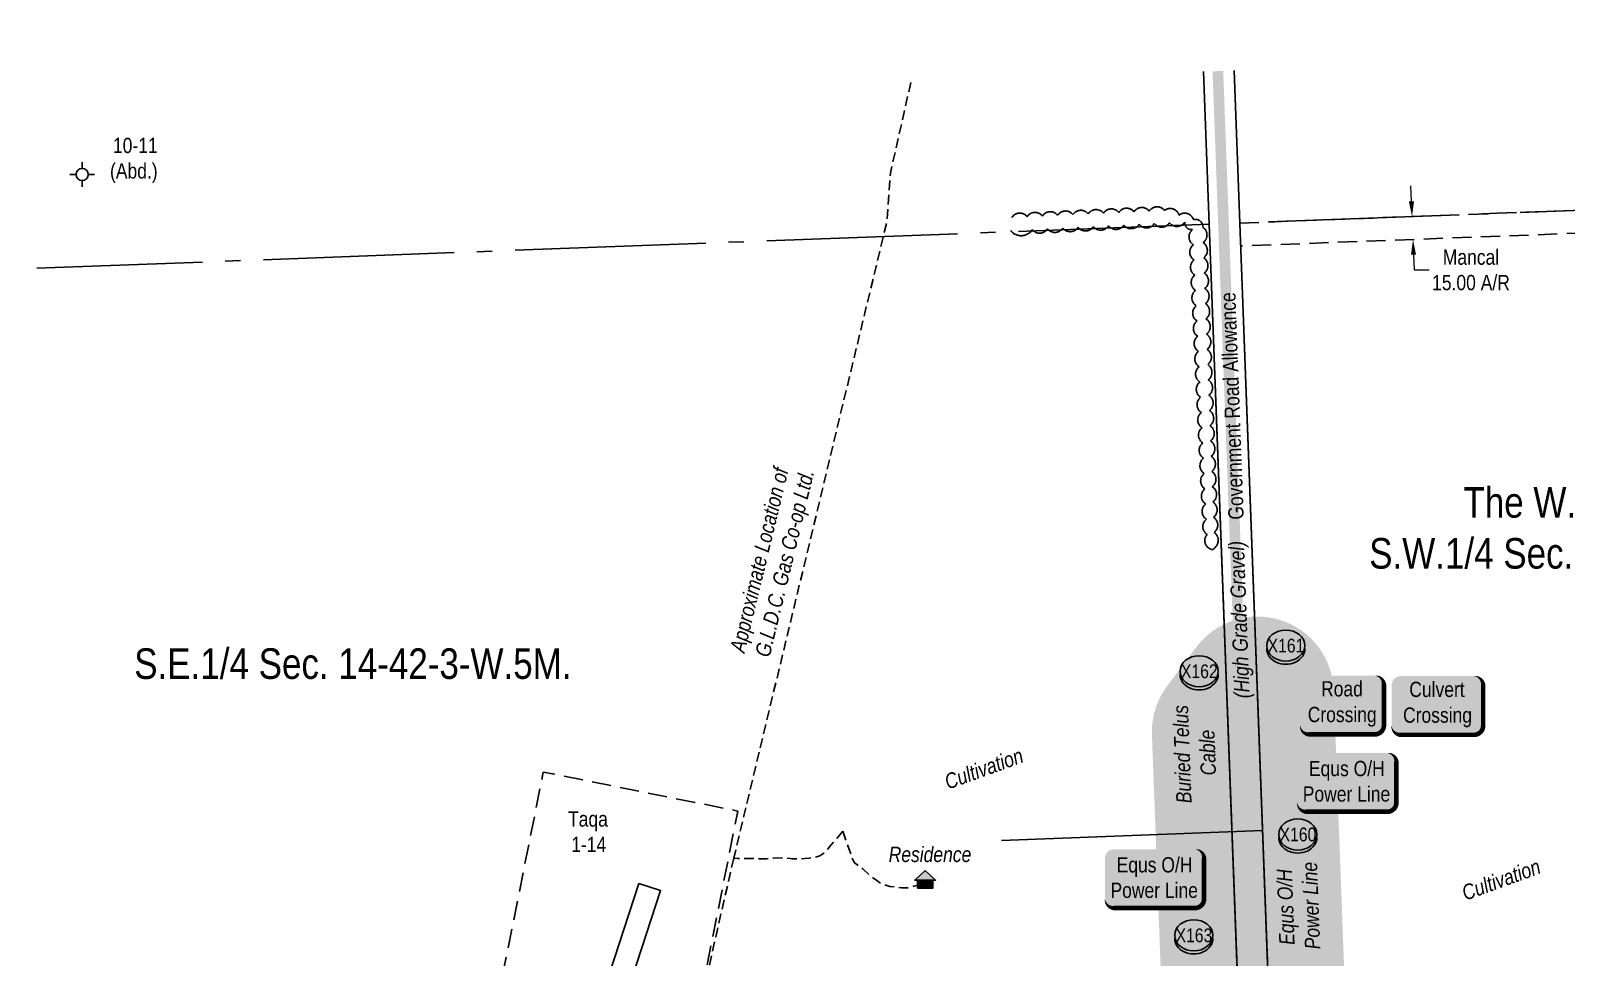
# Model space of a CAD drawing. Extents: x 665644 to 688844, y 5825051 to 5844826.
# Drawn here: x 681071 to 682077, y 5832671 to 5833277 of the extents above; entities that cross this region are included whole.
import ezdxf
from ezdxf.enums import TextEntityAlignment as Align

# ---------------------------------------------------------------- set-up
doc = ezdxf.new("R2010")
doc.units = 0
doc.header["$LTSCALE"] = 5
doc.header["$PDSIZE"] = 0.5
for name, pattern in [('0', [1, 1, 0]), ('foc-ACCESSROAD', [3.75, 2.5, -1.25]), ('foc-QUARTERLINE', [33, 25, -3, 2, -3]), ('UG_PIPE', [1.875, 1.25, -0.625])]:
    doc.linetypes.add(name, pattern=pattern)
doc.layers.get('Defpoints').update_dxf_attribs({"color": 9})
for name, color, linetype in [('AS-PIPE-UG', 44, 'UG_PIPE'), ('AS-PIPE-UG-T', 44, 'Continuous'), ('AS-POWER', 104, 'foc-POWER'), ('AS-POWER-T', 104, 'Continuous'), ('AS-RESIDENCE', 14, 'Continuous'), ('AS-ROADS', 254, 'Continuous'), ('AS-TELEPHONE', 224, 'foc-TEL'), ('AS-TELEPHONE-T', 224, 'Continuous'), ('C-SYMBOL', 7, 'Continuous'), ('CG-NOTES', 7, 'Continuous'), ('F-AR', 190, 'foc-ACCESSROAD'), ('F-RW', 190, 'Continuous'), ('F-WS', 190, 'foc-ACCESSROAD'), ('F-WS-S', 190, 'Continuous'), ('L-QSEC', 8, 'foc-QUARTERLINE'), ('L-ROAD-T', 7, 'Continuous'), ('L-SEC', 7, 'Continuous'), ('P-BUFFER-H 30m', 51, 'Continuous'), ('P-CROSSINGS', 250, 'Continuous'), ('T-BUSH', 110, '0')]:
    doc.layers.add(name, color=color, linetype=linetype)
for name, color, linetype, lineweight in [('F-AR-T', 190, 'Continuous', 9), ('F-WS-T', 190, 'Continuous', 9), ('T-TEXT', 48, 'Continuous', 18)]:
    doc.layers.add(name, color=color, linetype=linetype, lineweight=lineweight)
doc.layers.add('P-PROPOSED-WL4', color=7, linetype='Continuous', true_color=0x5b5bc8)
doc.styles.add('175L', font='ARIALN.TTF', dxfattribs={"height": 20})
doc.styles.add('80', font='ARIALN.TTF', dxfattribs={"height": 10})
doc.styles.add('80CG', font='ARIALN.TTF', dxfattribs={"height": 10})
doc.styles.add('80L', font='ARIALN.TTF', dxfattribs={"height": 10})
doc.styles.add('80LS', font='ARIALNI.TTF', dxfattribs={"height": 10})
doc.styles.add('Crossing', font='ARIALN.TTF', dxfattribs={"height": 10})
doc.styles.add('foc-LtypeFont', font='ARIALN.TTF', dxfattribs={"height": 7.35})
doc.linetypes.add('foc-POWER', pattern='A,6,-1,["P",foc-LtypeFont,S=0.2,R=0,X=-0.625,Y=-0.75],-1.24,4', length=12.24)
doc.linetypes.add('foc-POWER-NOLINE', pattern='A,0,-4,["P",foc-LtypeFont,S=0.2,R=0,X=-0.625,Y=-0.75],-8.24', length=12.24)
doc.linetypes.add('foc-TEL', pattern='A,2,-1,["T",foc-LtypeFont,S=0.2,R=0,X=-0.425,Y=-0.75],-1.24,8', length=12.24)
doc.linetypes.add('foc-TEL-NOLINE', pattern='A,0,-2,["T",foc-LtypeFont,S=0.2,R=0,X=-0.425,Y=-0.75],-10.24', length=12.24)
doc.dimstyles.new('Compass 5 000', dxfattribs={"dimscale": 5, "dimtxt": 9, "dimasz": 2, "dimexe": 0.2, "dimexo": 0.0625, "dimgap": 0.5, "dimtad": 0, "dimtih": 1, "dimtoh": 1, "dimzin": 0, "dimdsep": 46, "dimtxsty": '80CG', "dimcen": 0.1, "dimse1": 1, "dimse2": 1, "dimclrd": 256, "dimclrt": 256, "dimaunit": 1, "dimadec": 4, "dimazin": 0, "dimtfac": 0.06, "dimtofl": 0, "dimtmove": 0, "dimatfit": 1, "dimfxl": 0.2, "dimtolj": 1, "dimtzin": 0, "dimlwd": -1, "dimarcsym": 0})

# ---------------------------------------------------------------- blocks, each defined once
blk = doc.blocks.new('*U385')
h = blk.add_hatch(color=254)
edge = h.paths.add_edge_path()
edge.add_line((-24, -20), (24, -20))
edge.add_arc((24, -14), 6, 270, 360)
edge.add_line((30, -14), (30, 12.5))
edge.add_arc((24, 12.5), 6, 0, 90)
edge.add_line((24, 18.5), (-24, 18.5))
edge.add_arc((-24, 12.5), 6, 90, 180)
edge.add_line((-30, 12.5), (-30, -14))
edge.add_arc((-24, -14), 6, 180, 270)
at = {"color": 160, "flags": 128}
blk.add_lwpolyline([(-24, -20, 3, 3, 0), (24, -20, 3, 3, 0.414214), (30, -14, 3, 3, 0), (30, 12.5, 3, 0, 0.414214), (24, 18.5, 0, 0, 0), (-24, 18.5, 0, 0, 0.414214), (-30, 12.5, 0, 0, 0), (-30, -14, 0, 3, 0.414214)], format="xyseb", close=True, dxfattribs=at)
at = {"color": 160, "style": '80'}
blk.add_attdef('ENTER_TEXT_001', (-26.8, -4.9), '', height=10, dxfattribs=at)
blk = doc.blocks.new('*D2085')
at = {"layer": 'Defpoints', "color": 0, "transparency": 16777216}
for p in [(681976.5, 5833155.6), (681976.6, 5833140.6), (681977.1, 5833140.6)]:
    blk.add_point(p, dxfattribs=at)
at = {"layer": 'F-AR-T', "transparency": 16777216}
for p, q in [((681975.6, 5833165.6), (681975.2, 5833175.6)), ((681976.9, 5833130.6), (681977.3, 5833120.6)), ((681977.3, 5833120.6), (681987.3, 5833120.6))]:
    blk.add_line(p, q, dxfattribs=at)
for points in [[(681977.3, 5833165.6), (681973.9, 5833165.5), (681976, 5833155.6)], [(681978.6, 5833130.7), (681975.3, 5833130.5), (681976.6, 5833140.6)]]:
    blk.add_solid(points, dxfattribs=at)
at = {"layer": 'F-AR-T', "transparency": 16777216, "insert": (682014.6, 5833120.6), "char_height": 10, "attachment_point": 5, "style": '80CG'}
blk.add_mtext('\\A1;Mancal\\P15.00 A/R', dxfattribs=at)
blk = doc.blocks.new('*U2541')
h = blk.add_hatch(color=255)
edge = h.paths.add_edge_path()
edge.add_line((-26.5, -20), (26.5, -20))
edge.add_arc((26.5, -14), 6, 270, 360)
edge.add_line((32.5, -14), (32.5, 12.5))
edge.add_arc((26.5, 12.5), 6, 0, 90)
edge.add_line((26.5, 18.5), (-26.5, 18.5))
edge.add_arc((-26.5, 12.5), 6, 90, 180)
edge.add_line((-32.5, 12.5), (-32.5, -14))
edge.add_arc((-26.5, -14), 6, 180, 270)
at = {"color": 104, "flags": 128}
blk.add_lwpolyline([(-26.5, -20, 3, 3, 0), (26.5, -20, 3, 3, 0.414214), (32.5, -14, 3, 3, 0), (32.5, 12.5, 3, 0, 0.414214), (26.5, 18.5, 0, 0, 0), (-26.5, 18.5, 0, 0, 0.414214), (-32.5, 12.5, 0, 0, 0), (-32.5, -14, 0, 3, 0.414214)], format="xyseb", close=True, dxfattribs=at)
blk.add_lwpolyline([(-56.4, -32.6, 0, 7.5, 0), (0, 0, 0, 0, 0)], format="xyseb", dxfattribs=at)
at = {"color": 104, "style": '80'}
blk.add_attdef('ENTER_TEXT_001', (-26.8, -4.9), '', height=10, dxfattribs=at)
blk = doc.blocks.new('*U2542')
h = blk.add_hatch(color=255)
edge = h.paths.add_edge_path()
edge.add_line((-26.5, -20), (26.5, -20))
edge.add_arc((26.5, -14), 6, 270, 360)
edge.add_line((32.5, -14), (32.5, 12.5))
edge.add_arc((26.5, 12.5), 6, 0, 90)
edge.add_line((26.5, 18.5), (-26.5, 18.5))
edge.add_arc((-26.5, 12.5), 6, 90, 180)
edge.add_line((-32.5, 12.5), (-32.5, -14))
edge.add_arc((-26.5, -14), 6, 180, 270)
at = {"color": 104, "flags": 128}
blk.add_lwpolyline([(51.8, 30.1, 0, 7.5, 0), (0, 0, 0, 0, 0)], format="xyseb", dxfattribs=at)
blk.add_lwpolyline([(-26.5, -20, 3, 3, 0), (26.5, -20, 3, 3, 0.414214), (32.5, -14, 3, 3, 0), (32.5, 12.5, 3, 0, 0.414214), (26.5, 18.5, 0, 0, 0), (-26.5, 18.5, 0, 0, 0.414214), (-32.5, 12.5, 0, 0, 0), (-32.5, -14, 0, 3, 0.414214)], format="xyseb", close=True, dxfattribs=at)
at = {"color": 104, "style": '80'}
blk.add_attdef('ENTER_TEXT_001', (-26.8, -4.9), '', height=10, dxfattribs=at)
blk = doc.blocks.new('xing2')
h = blk.add_hatch(color=50)
h.dxf.hatch_style = 1
edge = h.paths.add_edge_path()
edge.add_ellipse((0, 0), major_axis=(-12.5, 0), ratio=0.816297, start_angle=0, end_angle=360)
h = blk.add_hatch(color=250)
h.dxf.hatch_style = 1
edge = h.paths.add_edge_path()
edge.add_ellipse((0, -2), major_axis=(-12.5, 0), ratio=0.816297, start_angle=0, end_angle=180)
edge.add_line((12.5, -2), (12.5, 0))
edge.add_ellipse((0, 0), major_axis=(-12.5, 0), ratio=0.816297, start_angle=0, end_angle=180, ccw=False)
edge.add_line((-12.5, 0), (-12.5, -2))
at = {"color": 250}
blk.add_ellipse((0, 0), major_axis=(-12.5, 0), ratio=0.816297, dxfattribs=at)
blk.add_ellipse((0, -2), major_axis=(-12.5, 0), ratio=0.816297, start_param=0, end_param=3.141593, dxfattribs=at)
at = {"color": 250, "style": 'Crossing'}
blk.add_attdef('CROSSING', text='', height=9, dxfattribs=at).set_placement((0.1, 0), align=Align.MIDDLE_CENTER)
at = {"color": 250, "style": 'Crossing', "flags": 1}
for tag, p in [('OWNER', (0.1, -12.5)), ('DESCRIPTION', (0.1, -25.8)), ('LOCATION', (0.1, -39.3)), ('DWG_REF', (0.1, -52.8))]:
    blk.add_attdef(tag, text='', height=9, dxfattribs=at).set_placement(p, align=Align.MIDDLE_CENTER)
blk = doc.blocks.new('GABD')
for p, q in [((-0.81, 0), (-1.62, 0)), ((0, 0.81), (0, 1.62)), ((1.62, 0), (0.81, 0)), ((0, -0.81), (0, -1.62))]:
    blk.add_line(p, q)
blk.add_circle((0, 0), 0.8)
blk = doc.blocks.new('*U2056')
h = blk.add_hatch(color=59)
edge = h.paths.add_edge_path()
edge.add_line((-21.5, -20), (21.5, -20))
edge.add_arc((21.5, -14), 6, 270, 360)
edge.add_line((27.5, -14), (27.5, 12.5))
edge.add_arc((21.5, 12.5), 6, 0, 90)
edge.add_line((21.5, 18.5), (-21.5, 18.5))
edge.add_arc((-21.5, 12.5), 6, 90, 180)
edge.add_line((-27.5, 12.5), (-27.5, -14))
edge.add_arc((-21.5, -14), 6, 180, 270)
at = {"color": 1, "flags": 128}
blk.add_lwpolyline([(-21.5, -20, 3, 3, 0), (21.5, -20, 3, 3, 0.414214), (27.5, -14, 3, 3, 0), (27.5, 12.5, 3, 0, 0.414214), (21.5, 18.5, 0, 0, 0), (-21.5, 18.5, 0, 0, 0.414214), (-27.5, 12.5, 0, 0, 0), (-27.5, -14, 0, 3, 0.414214)], format="xyseb", close=True, dxfattribs=at)
blk.add_lwpolyline([(-64.7, -6.9, 0, 7.5, 0), (0, 0, 0, 0, 0)], format="xyseb", dxfattribs=at)
at = {"color": 1, "style": '80'}
blk.add_attdef('ENTER_TEXT_001', (-36, -5), '', height=10, dxfattribs=at)
blk = doc.blocks.new('res_occ')
for points in [[(0.1, 0.89), (-1.26, -0.37), (1.46, -0.37)], [(-0.9, -1.43), (1.1, -1.43), (1.1, -0.37), (-0.9, -0.37)]]:
    blk.add_hatch(color=14).paths.add_polyline_path(points)
at = {"color": 14}
for points in [[(0.1, 0.89), (-1.26, -0.37), (1.46, -0.37)], [(-0.9, -1.43), (1.1, -1.43), (1.1, -0.37), (-0.9, -0.37)]]:
    blk.add_lwpolyline(points, close=True, dxfattribs=at)

msp = doc.modelspace()

# ---------------------------------------------------------------- hatches: boundary and pattern name
at = {"layer": 'P-BUFFER-H 30m'}
h = msp.add_hatch(color=256, dxfattribs=at)
h.dxf.hatch_style = 1
edge = h.paths.add_edge_path()
edge.add_line((677193.269, 5828855.566), (677090.336, 5828851.801))
edge.add_line((677090.336, 5828851.801), (677088.023, 5828904.381))
edge.add_arc((677137.974, 5828906.578), 50, 92.094528, 182.519115, ccw=False)
edge.add_line((677136.147, 5828956.545), (677941.688, 5828986.006))
edge.add_line((677941.688, 5828986.006), (678734.42, 5829015.192))
edge.add_line((678734.42, 5829015.192), (678774.367, 5829016.654))
edge.add_line((678774.367, 5829016.654), (678795.396, 5829017.452))
edge.add_arc((678838.014, 5828991.303), 50, 92.178655, 148.468111, ccw=False)
edge.add_line((678836.113, 5829041.267), (679095.938, 5829051.152))
edge.add_line((679095.938, 5829051.152), (679103.036, 5829053.873))
edge.add_arc((679120.935, 5829007.187), 50, 92.18666, 110.977343, ccw=False)
edge.add_line((679119.028, 5829057.15), (679561.069, 5829074.029))
edge.add_arc((679566.877, 5829024.367), 50, 92.195397, 96.670962, ccw=False)
edge.add_line((679564.962, 5829074.33), (680316.8, 5829103.153))
edge.add_line((680316.8, 5829103.153), (680289.023, 5829852.071))
edge.add_line((680289.023, 5829852.071), (680264.048, 5830522.758))
edge.add_arc((680314.013, 5830524.619), 50, 133.261285, 182.132573, ccw=False)
edge.add_line((680279.747, 5830561.031), (680276.19, 5830656.553))
edge.add_line((680276.19, 5830656.553), (680246.206, 5831460.205))
edge.add_line((680246.206, 5831460.205), (680215.344, 5832284.366))
edge.add_arc((680265.309, 5832286.237), 50, 92.148626, 182.144523, ccw=False)
edge.add_line((680263.435, 5832336.202), (681068.877, 5832366.421))
edge.add_line((681068.877, 5832366.421), (681821.394, 5832394.722))
edge.add_line((681821.394, 5832394.722), (681805.592, 5832816.244))
edge.add_arc((681855.557, 5832818.117), 50, 143.113192, 182.146882, ccw=False)
edge.add_line((681815.566, 5832848.129), (681834.727, 5832873.661))
edge.add_arc((681874.718, 5832843.649), 50, 2.145927, 143.113192, ccw=False)
edge.add_line((681924.683, 5832845.521), (681941.407, 5832399.199))
edge.add_line((681941.407, 5832399.199), (682694.704, 5832426.991))
edge.add_line((682694.704, 5832426.991), (683448.053, 5832454.846))
edge.add_line((683448.053, 5832454.846), (683412.213, 5833411.237))
edge.add_arc((683462.178, 5833413.109), 50, 133.565482, 182.146115, ccw=False)
edge.add_line((683427.719, 5833449.338), (683406.04, 5834013.774))
edge.add_line((683406.04, 5834013.774), (683375.91, 5834817.728))
edge.add_line((683375.91, 5834817.728), (683346.274, 5835616.304))
edge.add_line((683346.274, 5835616.304), (683345.971, 5835624.47))
edge.add_arc((683395.936, 5835626.324), 50, 171.348033, 182.125311, ccw=False)
edge.add_arc((683395.097, 5835645.629), 50, 182.142372, 193.631033, ccw=False)
edge.add_line((683345.132, 5835643.76), (683345.021, 5835646.731))
edge.add_line((683345.021, 5835646.731), (683335.11, 5835911.648))
edge.add_arc((683366.567, 5835950.513), 50, 182.141669, 231.014692, ccw=False)
edge.add_line((683316.601, 5835948.644), (683298.039, 5836445.008))
edge.add_line((683298.039, 5836445.008), (683267.917, 5837249.164))
edge.add_line((683267.917, 5837249.164), (683237.717, 5838052.934))
edge.add_line((683237.717, 5838052.934), (683209.07, 5838812.752))
edge.add_line((683209.07, 5838812.752), (683139.449, 5838810.244))
edge.add_arc((683137.649, 5838860.212), 50, 205.68511, 272.063103, ccw=False)
edge.add_arc((683124.628, 5838876.927), 50, 182.119792, 230.149866, ccw=False)
edge.add_line((683074.663, 5838875.077), (683017.909, 5840408.349))
edge.add_arc((683049.4, 5840447.187), 50, 182.145622, 230.963518, ccw=False)
edge.add_line((682999.435, 5840445.315), (682997.691, 5840491.846))
edge.add_line((682997.691, 5840491.846), (682967.908, 5841296.329))
edge.add_line((682967.908, 5841296.329), (682938.387, 5842093.709))
edge.add_arc((682988.352, 5842095.559), 50, 111.056679, 182.120317, ccw=False)
edge.add_arc((683005.084, 5842106.218), 50, 91.93417, 133.94126, ccw=False)
edge.add_line((683003.396, 5842156.19), (683115.102, 5842159.962))
edge.add_arc((683116.789, 5842109.99), 50, 73.049626, 91.934171, ccw=False)
edge.add_arc((683171.26, 5842288.71), 136.837, 253.049626, 272.060035)
edge.add_arc((683177.977, 5842101.994), 50, 91.934143, 92.060035, ccw=False)
edge.add_line((683176.289, 5842151.966), (683814.64, 5842173.523))
edge.add_line((683814.64, 5842173.523), (684621.661, 5842200.776))
edge.add_line((684621.661, 5842200.776), (684641.583, 5842201.582))
edge.add_line((684641.583, 5842201.582), (685446.139, 5842234.14))
edge.add_line((685446.139, 5842234.14), (685960.118, 5842255.042))
edge.add_arc((685970.6, 5841999.021), 256.236, 75.235843, 92.344426, ccw=False)
edge.add_arc((686023.158, 5842198.447), 50, 25.111824, 75.237538, ccw=False)
edge.add_line((686068.432, 5842219.666), (686069.06, 5842218.328))
edge.add_line((686069.06, 5842218.328), (686069.117, 5842218.206))
edge.add_line((686069.117, 5842218.206), (686151.794, 5842041.802))
edge.add_line((686151.794, 5842041.802), (686199.9, 5842064.349))
edge.add_arc((686221.119, 5842019.075), 50, 28.961833, 115.111824, ccw=False)
edge.add_arc((684692.829, 5841173.26), 1796.733, 27.368596, 28.961833, ccw=False)
edge.add_arc((686159.441, 5842138.172), 189.59, 312.879002, 331.455065)
edge.add_arc((686369.908, 5842023.684), 50, 151.393766, 151.455059, ccw=False)
edge.add_line((686326.011, 5842047.623), (686381.479, 5842149.331))
edge.add_arc((686653.533, 5842001.316), 309.713, 123.621492, 151.450949, ccw=False)
edge.add_arc((686531.973, 5842256.565), 50, 92.201047, 176.958117, ccw=False)
edge.add_line((686530.053, 5842306.528), (686619.657, 5842309.972))
edge.add_arc((686643.221, 5842265.873), 50, 92.204612, 118.118042, ccw=False)
edge.add_line((686641.298, 5842315.836), (687072.891, 5842332.451))
edge.add_line((687072.891, 5842332.451), (687822.064, 5842360.601))
edge.add_line((687822.064, 5842360.601), (687807.746, 5842732.726))
edge.add_line((687807.746, 5842732.726), (687793.2, 5843110.266))
edge.add_line((687793.2, 5843110.266), (687764.495, 5843859.411))
edge.add_line((687764.495, 5843859.411), (687743.267, 5843858.637))
edge.add_arc((687741.445, 5843908.604), 50, 182.098258, 272.088052, ccw=False)
edge.add_line((687691.478, 5843906.773), (687690.919, 5843922.037))
edge.add_line((687690.919, 5843922.037), (687685.175, 5843921.826))
edge.add_arc((687683.342, 5843971.793), 50, 182.100577, 272.100577, ccw=False)
edge.add_line((687633.376, 5843969.96), (687633.266, 5843972.958))
edge.add_arc((687683.232, 5843974.791), 50, 92.100577, 182.100577, ccw=False)
edge.add_line((687681.4, 5844024.757), (687740.11, 5844026.91))
edge.add_arc((687741.943, 5843976.944), 50, 2.098258, 92.100577, ccw=False)
edge.add_line((687791.909, 5843978.775), (687792.469, 5843963.499))
edge.add_line((687792.469, 5843963.499), (687813.608, 5843964.27))
edge.add_arc((687815.43, 5843914.303), 50, 2.194388, 92.088052, ccw=False)
edge.add_line((687865.394, 5843916.218), (687896.124, 5843114.22))
edge.add_line((687896.124, 5843114.22), (687910.67, 5842736.689))
edge.add_line((687910.67, 5842736.689), (687927.027, 5842311.553))
edge.add_arc((687877.064, 5842309.631), 50, -87.848159, 2.203367, ccw=False)
edge.add_line((687878.942, 5842259.666), (687076.807, 5842229.526))
edge.add_line((687076.807, 5842229.526), (686670.09, 5842213.869))
edge.add_arc((686646.522, 5842257.966), 50, 272.201051, 298.122091, ccw=False)
edge.add_line((686648.442, 5842208.003), (686596.388, 5842206.002))
edge.add_arc((686560.226, 5842240.533), 50, 291.298983, 316.321618, ccw=False)
edge.add_arc((686653.529, 5842001.211), 206.866, 111.298983, 121.896872)
edge.add_arc((686653.557, 5842001.471), 206.66, 121.941438, 151.489667)
edge.add_arc((686425.335, 5842125.444), 53.06, 331.393824, 331.484794, ccw=False)
edge.add_line((686471.918, 5842100.039), (686416.45, 5841998.332))
edge.add_arc((686159.441, 5842138.172), 292.59, 301.108355, 331.449231, ccw=False)
edge.add_arc((686284.777, 5841930.468), 50, 298.449673, 301.108355, ccw=False)
edge.add_line((686308.597, 5841886.506), (686291.758, 5841877.383))
edge.add_arc((686267.939, 5841921.345), 50, 205.404975, 298.449673, ccw=False)
edge.add_arc((684692.829, 5841173.26), 1693.733, 25.404975, 25.750387)
edge.add_arc((684692.829, 5841173.26), 1693.733, 25.750387, 25.872374)
edge.add_arc((684692.829, 5841173.26), 1693.733, 25.872374, 27.286963)
edge.add_line((686198.086, 5841949.747), (686147.516, 5841926.046))
edge.add_arc((686126.297, 5841971.32), 50, 205.111824, 295.111824, ccw=False)
edge.add_line((686081.023, 5841950.1), (685986.671, 5842151.411))
edge.add_arc((685970.594, 5841998.967), 153.289, 83.979554, 92.346249)
edge.add_line((685964.318, 5842152.128), (685450.314, 5842131.225))
edge.add_line((685450.314, 5842131.225), (684645.747, 5842098.667))
edge.add_line((684645.747, 5842098.667), (684625.647, 5842097.854))
edge.add_arc((684623.626, 5842147.813), 50, 271.93414, 272.316338, ccw=False)
edge.add_line((684625.314, 5842097.841), (683818.117, 5842070.582))
edge.add_line((683818.117, 5842070.582), (683179.82, 5842049.027))
edge.add_arc((683171.26, 5842288.71), 239.836, 255.283109, 272.045257, ccw=False)
edge.add_line((683110.332, 5842056.742), (683042.91, 5842054.466))
edge.add_line((683042.91, 5842054.466), (683070.838, 5841300.139))
edge.add_line((683070.838, 5841300.139), (683100.62, 5840495.68))
edge.add_line((683100.62, 5840495.68), (683101.228, 5840479.451))
edge.add_arc((683069.751, 5840440.602), 50, 2.119826, 50.984286, ccw=False)
edge.add_line((683119.717, 5840442.452), (683176.263, 5838914.799))
edge.add_arc((683139.864, 5838880.519), 50, 43.036828, 43.28391, ccw=False)
edge.add_line((683176.41, 5838914.642), (683258.239, 5838917.59))
edge.add_arc((683260.039, 5838867.622), 50, 2.159178, 92.063103, ccw=False)
edge.add_line((683310.003, 5838869.506), (683340.644, 5838056.808))
edge.add_line((683340.644, 5838056.808), (683370.844, 5837253.025))
edge.add_line((683370.844, 5837253.025), (683400.967, 5836448.86))
edge.add_line((683400.967, 5836448.86), (683418.01, 5835993.127))
edge.add_arc((683386.553, 5835954.262), 50, 2.142401, 51.013902, ccw=False)
edge.add_line((683436.518, 5835956.131), (683446.074, 5835700.688))
edge.add_line((683446.074, 5835700.688), (683600.399, 5835706.872))
edge.add_line((683600.399, 5835706.872), (683603.406, 5835706.992))
edge.add_line((683603.406, 5835706.992), (684089.691, 5835726.416))
edge.add_line((684089.691, 5835726.416), (684311.983, 5835735.295))
edge.add_line((684311.983, 5835735.295), (684841.261, 5835756.416))
edge.add_line((684841.261, 5835756.416), (684873.734, 5835780.118))
edge.add_arc((684903.212, 5835739.731), 50, 36.125072, 126.125473, ccw=False)
edge.add_line((684943.598, 5835769.209), (684946.083, 5835765.805))
edge.add_line((684946.083, 5835765.805), (684975.416, 5835766.987))
edge.add_arc((684977.43, 5835717.028), 50, -29.571573, 92.308021, ccw=False)
edge.add_line((685020.917, 5835692.352), (685015.074, 5835682.056))
edge.add_line((685015.074, 5835682.056), (685003.195, 5835661.117))
edge.add_arc((684959.707, 5835685.791), 50, 272.287823, 330.431041, ccw=False)
edge.add_line((684961.703, 5835635.831), (684201.401, 5835605.456))
edge.add_line((684201.401, 5835605.456), (683450.859, 5835575.476))
edge.add_line((683450.859, 5835575.476), (683478.838, 5834821.566))
edge.add_line((683478.838, 5834821.566), (683508.966, 5834017.678))
edge.add_line((683508.966, 5834017.678), (683532.198, 5833412.795))
edge.add_arc((683482.235, 5833410.876), 50, -46.492144, 2.199485, ccw=False)
edge.add_line((683516.657, 5833374.612), (683552.966, 5832405.714))
edge.add_arc((683503.001, 5832403.842), 50, -87.882475, 2.146115, ccw=False)
edge.add_line((683504.849, 5832353.876), (682698.506, 5832324.062))
edge.add_line((682698.506, 5832324.062), (681892.272, 5832294.317))
edge.add_arc((681890.428, 5832344.283), 50, 264.057705, 272.112898, ccw=False)
edge.add_arc((681876.342, 5832343.751), 50, 272.153458, 280.264602, ccw=False)
edge.add_line((681878.221, 5832293.787), (681072.743, 5832263.494))
edge.add_line((681072.743, 5832263.494), (680320.255, 5832235.262))
edge.add_line((680320.255, 5832235.262), (680349.134, 5831464.053))
edge.add_line((680349.134, 5831464.053), (680379.118, 5830660.39))
edge.add_line((680379.118, 5830660.39), (680384.188, 5830524.23))
edge.add_arc((680334.223, 5830522.37), 50, -46.738895, 2.132739, ccw=False)
edge.add_line((680368.489, 5830485.958), (680391.951, 5829855.896))
edge.add_line((680391.951, 5829855.896), (680421.691, 5829054.073))
edge.add_arc((680371.726, 5829052.22), 50, -87.804603, 2.124156, ccw=False)
edge.add_line((680373.641, 5829002.256), (679575.799, 5828971.671))
edge.add_arc((679569.977, 5829021.331), 50, 272.18666, 276.68636, ccw=False)
edge.add_line((679571.885, 5828971.367), (679131.721, 5828954.56))
edge.add_line((679131.721, 5828954.56), (679124.62, 5828951.838))
edge.add_arc((679106.72, 5828998.524), 50, 272.178655, 290.977343, ccw=False)
edge.add_line((679108.621, 5828948.56), (678884.591, 5828940.037))
edge.add_arc((678841.971, 5828966.182), 50, 272.187731, 328.473443, ccw=False)
edge.add_line((678843.88, 5828916.218), (678778.197, 5828913.709))
edge.add_arc((678776.288, 5828963.673), 50, 272.073065, 272.187731, ccw=False)
edge.add_line((678778.097, 5828913.705), (678738.127, 5828912.259))
edge.add_line((678738.127, 5828912.259), (677945.465, 5828883.075))
edge.add_line((677945.465, 5828883.075), (677193.269, 5828855.566))
at = {"layer": 'P-PROPOSED-WL4'}
h = msp.add_hatch(color=256, dxfattribs=at)
h.dxf.hatch_style = 1
h.paths.add_polyline_path([(678776.288, 5828963.673), (678841.971, 5828966.182), (678841.125, 5828988.42), (679106.72, 5828998.524), (679121.546, 5829004.208), (679569.977, 5829021.331), (679569.972, 5829021.484), (680371.726, 5829052.22), (680341.986, 5829854.036), (680317.122, 5830521.733), (680334.223, 5830522.37), (680329.152, 5830658.525), (680299.169, 5831462.182), (680268.419, 5832283.352), (681070.864, 5832313.458), (681876.342, 5832343.751), (681858.595, 5832817.167), (681872.038, 5832835.08), (681890.428, 5832344.283), (682696.659, 5832374.028), (683503.001, 5832403.842), (683465.288, 5833410.226), (683482.235, 5833410.876), (683459.001, 5834015.805), (683428.872, 5834819.712), (683399.237, 5835618.269), (683396.239, 5835618.158), (683425.874, 5834819.601), (683456.003, 5834015.693), (683479.122, 5833413.758), (683462.178, 5833413.109), (683499.891, 5832406.729), (682696.548, 5832377.025), (681893.313, 5832347.391), (681874.718, 5832843.649), (681855.557, 5832818.117), (681873.232, 5832346.636), (681070.751, 5832316.456), (680265.309, 5832286.237), (680296.172, 5831462.07), (680326.155, 5830658.414), (680331.114, 5830525.256), (680314.013, 5830524.619), (680338.988, 5829853.924), (680368.617, 5829055.102), (679566.877, 5829024.367), (679566.882, 5829024.214), (679120.935, 5829007.187), (679106.11, 5829001.502), (678838.014, 5828991.303), (678838.86, 5828969.066), (678776.229, 5828966.688)])

# ---------------------------------------------------------------- linework, layer by layer
at = {"layer": 'AS-PIPE-UG', "flags": 128}
for points in [[(681647.617, 5833243.255), (681634.311, 5833183.985), (681632.147, 5833153.065), (681531.615, 5832735.487)], [(681603.047, 5832753.113), (681598.675, 5832747.699), (681597.822, 5832746.711), (681594.236, 5832742.626), (681592.534, 5832740.66), (681591.559, 5832739.683), (681590.568, 5832738.819), (681589.55, 5832737.979), (681588.434, 5832737.295), (681587.316, 5832736.697), (681586.117, 5832736.246), (681584.943, 5832736.05), (681581.071, 5832735.431), (681578.271, 5832735.169), (681575.524, 5832734.892), (681574.077, 5832734.843), (681569.925, 5832735.066), (681568.552, 5832735.222), (681564.129, 5832735.531), (681560.111, 5832735.642), (681557.5, 5832735.508), (681556.151, 5832735.346), (681554.779, 5832735.177), (681553.444, 5832735.057), (681550.685, 5832735.073), (681548.19, 5832735.017), (681544.32, 5832735.286), (681541.745, 5832735.296), (681539.114, 5832735.284), (681536.579, 5832735.238), (681534.153, 5832735.303), (681532.023, 5832735.435), (681531.615, 5832735.487)], [(681603.047, 5832753.113), (681609.285, 5832735.456), (681610.439, 5832732.667), (681616.221, 5832728.428), (681620.838, 5832724.046), (681625.318, 5832720.877), (681626.477, 5832720.05), (681628.543, 5832718.551), (681629.628, 5832718.165), (681633.804, 5832716.985), (681641.53, 5832715.93), (681646.75, 5832716.032), (681649.635, 5832717.106), (681658.348, 5832719.205)], [(681531.615, 5832735.487), (681475.349, 5832487.824)]]:
    msp.add_lwpolyline(points, dxfattribs=at)
at = {"layer": 'AS-POWER', "linetype": 'foc-POWER-NOLINE', "flags": 128}
msp.add_lwpolyline([(681897.729, 5832227.292), (681894.038, 5832327.212), (681863.19, 5833151.299), (681859.437, 5833251.213)], dxfattribs=at)
at = {"layer": 'AS-POWER', "flags": 128}
msp.add_lwpolyline([(681706.979, 5832747.113), (681878.095, 5832753.519)], dxfattribs=at)
at = {"layer": 'AS-ROADS', "const_width": 6.999, "flags": 128}
msp.add_lwpolyline([(681886.381, 5832226.866), (681848.811, 5833250.81)], dxfattribs=at)
at = {"layer": 'AS-TELEPHONE', "linetype": 'foc-TEL-NOLINE', "flags": 128}
msp.add_lwpolyline([(681877.751, 5832226.543), (681874.007, 5832326.53), (681843.096, 5833150.533), (681839.342, 5833250.451)], dxfattribs=at)
at = {"layer": 'F-AR', "flags": 128}
msp.add_lwpolyline([(681863.19, 5833151.296), (682174.846, 5833163.12), (682175.414, 5833148.133), (681863.752, 5833136.308)], dxfattribs=at)
at = {"layer": 'F-RW', "flags": 128}
msp.add_lwpolyline([(681871.966, 5832380.959), (681479.097, 5832366.068), (681463.061, 5832365.461), (681447.03, 5832649.948), (681469.533, 5832718.825), (681483.787, 5832714.17), (681462.159, 5832647.975), (681478.181, 5832381.041), (681871.407, 5832395.943)], close=True, dxfattribs=at)
at = {"layer": 'F-WS', "flags": 128}
msp.add_lwpolyline([(681462.107, 5832648.189), (681508.828, 5832638.857), (681521.594, 5832702.583), (681534.361, 5832766.309), (681406.909, 5832791.842), (681381.376, 5832664.39), (681462.112, 5832648.216)], dxfattribs=at)
at = {"layer": 'L-QSEC', "flags": 128}
for points in [[(682666.359, 5833181.759), (681863.19, 5833151.299)], [(681843.096, 5833150.533), (681075.132, 5833121.689)]]:
    msp.add_lwpolyline(points, dxfattribs=at)
at = {"layer": 'L-SEC', "flags": 128}
for points in [[(681839.342, 5833250.451), (681843.096, 5833150.533)], [(681863.19, 5833151.299), (681859.437, 5833251.213)], [(681873.232, 5832346.636), (681843.096, 5833150.533)], [(681863.19, 5833151.299), (681893.313, 5832347.391)]]:
    msp.add_lwpolyline(points, dxfattribs=at)
at = {"layer": 'T-BUSH', "flags": 128}
msp.add_lwpolyline([(681713.923, 5833155.011, -0.52056705), (681723.911, 5833155.469, -0.52056705), (681733.899, 5833155.927, -0.52056705), (681743.887, 5833156.385, -0.52056705), (681753.876, 5833156.844, -0.52056705), (681763.864, 5833157.302, -0.52056705), (681773.852, 5833157.76, -0.52056705), (681783.84, 5833158.218, -0.52056705), (681793.829, 5833158.676, -0.52056705), (681803.817, 5833159.135, -0.52056705), (681813.805, 5833159.593, -0.52056705), (681823.331, 5833156.586, -0.52056705), (681832.85, 5833153.525, -0.52056705), (681839.042, 5833148.5, -0.52056705), (681839.114, 5833138.532, -0.52056705), (681839.492, 5833128.54, -0.52056705), (681839.869, 5833118.549, -0.52056705), (681840.246, 5833108.557, -0.52056705), (681840.623, 5833098.565, -0.52056705), (681841.001, 5833088.574, -0.52056705), (681841.378, 5833078.582, -0.52056705), (681841.755, 5833068.59, -0.52056705), (681842.132, 5833058.599, -0.52056705), (681842.51, 5833048.607, -0.52056705), (681842.887, 5833038.615, -0.52056705), (681843.264, 5833028.624, -0.52056705), (681843.641, 5833018.632, -0.52056705), (681844.019, 5833008.641, -0.52056705), (681844.396, 5832998.649, -0.52056705), (681844.773, 5832988.657, -0.52056705), (681845.151, 5832978.666, -0.52056705), (681845.528, 5832968.674, -0.52056705), (681845.905, 5832958.682, -0.52056705), (681846.282, 5832948.691, -0.52056705), (681846.66, 5832938.699, -0.52056705), (681843.85, 5832937.939, -0.52056705), (681841.786, 5832947.369, -0.52056705), (681841.31, 5832957.357, -0.52056705), (681840.834, 5832967.344, -0.52056705), (681840.358, 5832977.332, -0.52056705), (681839.882, 5832987.319, -0.52056705), (681839.406, 5832997.306, -0.52056705), (681838.93, 5833007.294, -0.52056705), (681838.454, 5833017.281, -0.52056705), (681837.979, 5833027.269, -0.52056705), (681837.503, 5833037.256, -0.52056705), (681837.027, 5833047.244, -0.52056705), (681836.551, 5833057.231, -0.52056705), (681836.075, 5833067.219, -0.52056705), (681835.599, 5833077.206, -0.52056705), (681835.123, 5833087.193, -0.52056705), (681834.647, 5833097.181, -0.52056705), (681834.172, 5833107.168, -0.52056705), (681833.696, 5833117.156, -0.52056705), (681833.22, 5833127.143, -0.52056705), (681832.744, 5833137.131, -0.52056705), (681832.268, 5833147.118, -0.52056705), (681827.129, 5833151.967, -0.52056705), (681817.142, 5833151.474, -0.52056705), (681807.155, 5833150.982, -0.52056705), (681797.169, 5833150.49, -0.52056705), (681787.182, 5833149.998, -0.52056705), (681777.196, 5833149.506, -0.52056705), (681767.209, 5833149.013, -0.52056705), (681757.222, 5833148.521, -0.52056705), (681747.236, 5833148.029, -0.52056705), (681737.249, 5833147.537, -0.52056705), (681727.262, 5833147.044, -0.52056705), (681713.146, 5833146.349, -0.52056705)], format="xyb", dxfattribs=at)

# ---------------------------------------------------------------- block references
at = {"layer": 'AS-POWER-T'}
ref = msp.add_blockref('*U2541', (681933.244, 5832785.82), dxfattribs=dict(at, xscale=0.9996940109100572, yscale=0.9996940109100572, zscale=0.9996940109100572))
ref.add_attrib('ENTER_TEXT_001', 'Equs O/H', (681908.442, 5832789.146), dxfattribs={"layer": '0', "color": 104, "height": 9.9969, "style": '80'})
ref.add_attrib('ENTER_TEXT_002', 'Power Line', (681904.409, 5832772.484), dxfattribs={"layer": '0', "color": 104, "height": 9.9969, "style": '80'})
ref = msp.add_blockref('*U2542', (681807.29, 5832722.773), dxfattribs=dict(at, xscale=0.9996940109100572, yscale=0.9996940109100572, zscale=0.9996940109100572))
ref.add_attrib('ENTER_TEXT_001', 'Equs O/H', (681782.488, 5832726.098), dxfattribs={"layer": '0', "color": 104, "height": 9.9969, "style": '80'})
ref.add_attrib('ENTER_TEXT_002', 'Power Line', (681778.455, 5832709.437), dxfattribs={"layer": '0', "color": 104, "height": 9.9969, "style": '80'})
at = {"layer": 'AS-RESIDENCE', "xscale": 5, "yscale": 5, "zscale": 5}
msp.add_blockref('res_occ', (681656.56, 5832722.915), dxfattribs=at)
at = {"layer": 'CG-NOTES'}
ref = msp.add_blockref('*U2056', (681930.124, 5832836.463), dxfattribs=dict(at, xscale=0.9989460498686155, yscale=0.9989460498686155, zscale=0.9989460498686155))
ref.add_attrib('ENTER_TEXT_001', 'Road', (681916.427, 5832841.35), dxfattribs={"layer": '0', "color": 1, "height": 9.9895, "style": '80'})
ref.add_attrib('ENTER_TEXT_002', 'Crossing', (681907.671, 5832824.524), dxfattribs={"layer": '0', "color": 1, "height": 9.9895, "style": '80'})
ref = msp.add_blockref('*U385', (681992.566, 5832836.175), dxfattribs=dict(at, xscale=0.9999949994049304, yscale=0.9999949994049304, zscale=0.9999949994049304))
ref.add_attrib('ENTER_TEXT_001', 'Culvert', (681974.186, 5832840.978), dxfattribs={"layer": '0', "color": 160, "height": 9.9999, "style": '80'})
ref.add_attrib('ENTER_TEXT_002', 'Crossing', (681970.09, 5832824.134), dxfattribs={"layer": '0', "color": 160, "height": 9.9999, "style": '80'})
at = {"layer": 'F-WS-S', "xscale": 4.99938, "yscale": 4.99938, "zscale": 4.99938}
msp.add_blockref('GABD', (681104.848, 5833183.103), dxfattribs=at)
at = {"layer": 'P-CROSSINGS', "xscale": 0.999876, "yscale": 0.999876, "zscale": 0.999876}
for p, values in [((681893.305, 5832874.625), {'CROSSING': 'X161'}), ((681836.521, 5832857.818), {'CROSSING': 'X162'}), ((681901.152, 5832750.968), {'CROSSING': 'X160'}), ((681833.015, 5832684.924), {'CROSSING': 'X163'})]:
    msp.add_blockref('xing2', p, dxfattribs=at).add_auto_attribs(values)

# ---------------------------------------------------------------- texts
at = {"layer": 'AS-PIPE-UG-T', "insert": (681524.358, 5832852.564), "char_height": 10, "attachment_point": 1, "rotation": 76.463633, "style": '175L'}
msp.add_mtext_dynamic_manual_height_columns('\\pi19.835;{\\fArial Narrow|b0|i1|c0|p34;Approximate Location of\\P\\pi20.759;G.L.D.C. Gas Co-op Ltd.}', width=164.71119, gutter_width=100, heights=[0], dxfattribs=at)
at = {"layer": 'AS-POWER-T', "insert": (681889.237, 5832674.607), "char_height": 9.99876, "attachment_point": 1, "rotation": 92.143759, "style": '175L'}
msp.add_mtext_dynamic_manual_height_columns('\\pi3.8218;{\\fArial Narrow|b0|i1|c0|p34;Equs O/H\\P\\pi0.32976;Power Line}', width=57.1191, gutter_width=100, heights=[0], dxfattribs=at)
at = {"layer": 'AS-RESIDENCE', "style": '80LS'}
msp.add_text('Residence', height=9.9988, dxfattribs=at).set_placement((681660.222, 5832737.914), align=Align.MIDDLE_CENTER)
at = {"layer": 'AS-TELEPHONE-T', "insert": (681821.609, 5832771.528), "char_height": 9.99876, "attachment_point": 1, "rotation": 92.124156, "style": '175L'}
msp.add_mtext_dynamic_manual_height_columns('\\pi-0.3244;{\\fArial Narrow|b0|i1|c0|p34;Buried Telus \\P\\pi17.266;Cable}', width=63.12909, gutter_width=100, heights=[0], dxfattribs=at)
at = {"layer": 'C-SYMBOL', "color": 3, "style": '175L'}
msp.add_text('S.E.1/4 Sec. 14-42-3-W.5M.', height=19.99752, dxfattribs=at).set_placement((681282.169, 5832846.833), align=Align.BOTTOM_CENTER)
at = {"layer": 'C-SYMBOL', "color": 3, "insert": (682094.328, 5832978.389), "char_height": 19.99752, "width": 292.84226, "attachment_point": 2, "style": '175L'}
msp.add_mtext('The W.1/2 of the\\PS.W.1/4 Sec. 13-42-3-W.5M.', dxfattribs=at)
at = {"layer": 'F-WS-T', "char_height": 9.99876, "attachment_point": 1, "style": '175L'}
for s, insert in [('\\pi8.3593;10-11\\P\\pi6.4291;(Abd.)', (681116.646, 5833207.136)), ('\\pi8.6731;Taqa\\P\\pi10.767;1-14', (681414.433, 5832766.08))]:
    msp.add_mtext_dynamic_manual_height_columns(s, width=42.66358, gutter_width=100, heights=[0], dxfattribs=dict(at, insert=insert))
at = {"layer": 'L-ROAD-T', "style": '80L'}
msp.add_text('Government Road Allowance', height=9.99876, rotation=92.125556, dxfattribs=at).set_placement((681858.014, 5833031.519), align=Align.MIDDLE_CENTER)
at = {"layer": 'T-TEXT', "style": '80LS'}
for s, rotation, p in [('(High Grade Gravel)', 92.125556, (681862.764, 5832891.61)), ('Cultivation', 20, (681695.502, 5832794.125)), ('Cultivation', 20, (682034.354, 5832721.37))]:
    msp.add_text(s, height=9.99876, rotation=rotation, dxfattribs=at).set_placement(p, align=Align.MIDDLE_CENTER)

# ---------------------------------------------------------------- dimensions: what is measured, and where the dimension line sits
at = {"layer": 'F-AR-T'}
dim = msp.add_aligned_dim(p1=(681976.523, 5833155.597), p2=(681977.091, 5833140.608), distance=-0.539, text='Mancal\\P15.00 A/R', dimstyle='Compass 5 000', dxfattribs=at)
dim.commit()
dim.dimension.update_dxf_attribs({"geometry": '*D2085', "text_midpoint": (682014.593, 5833120.602)})

doc.saveas('drawing.dxf')
